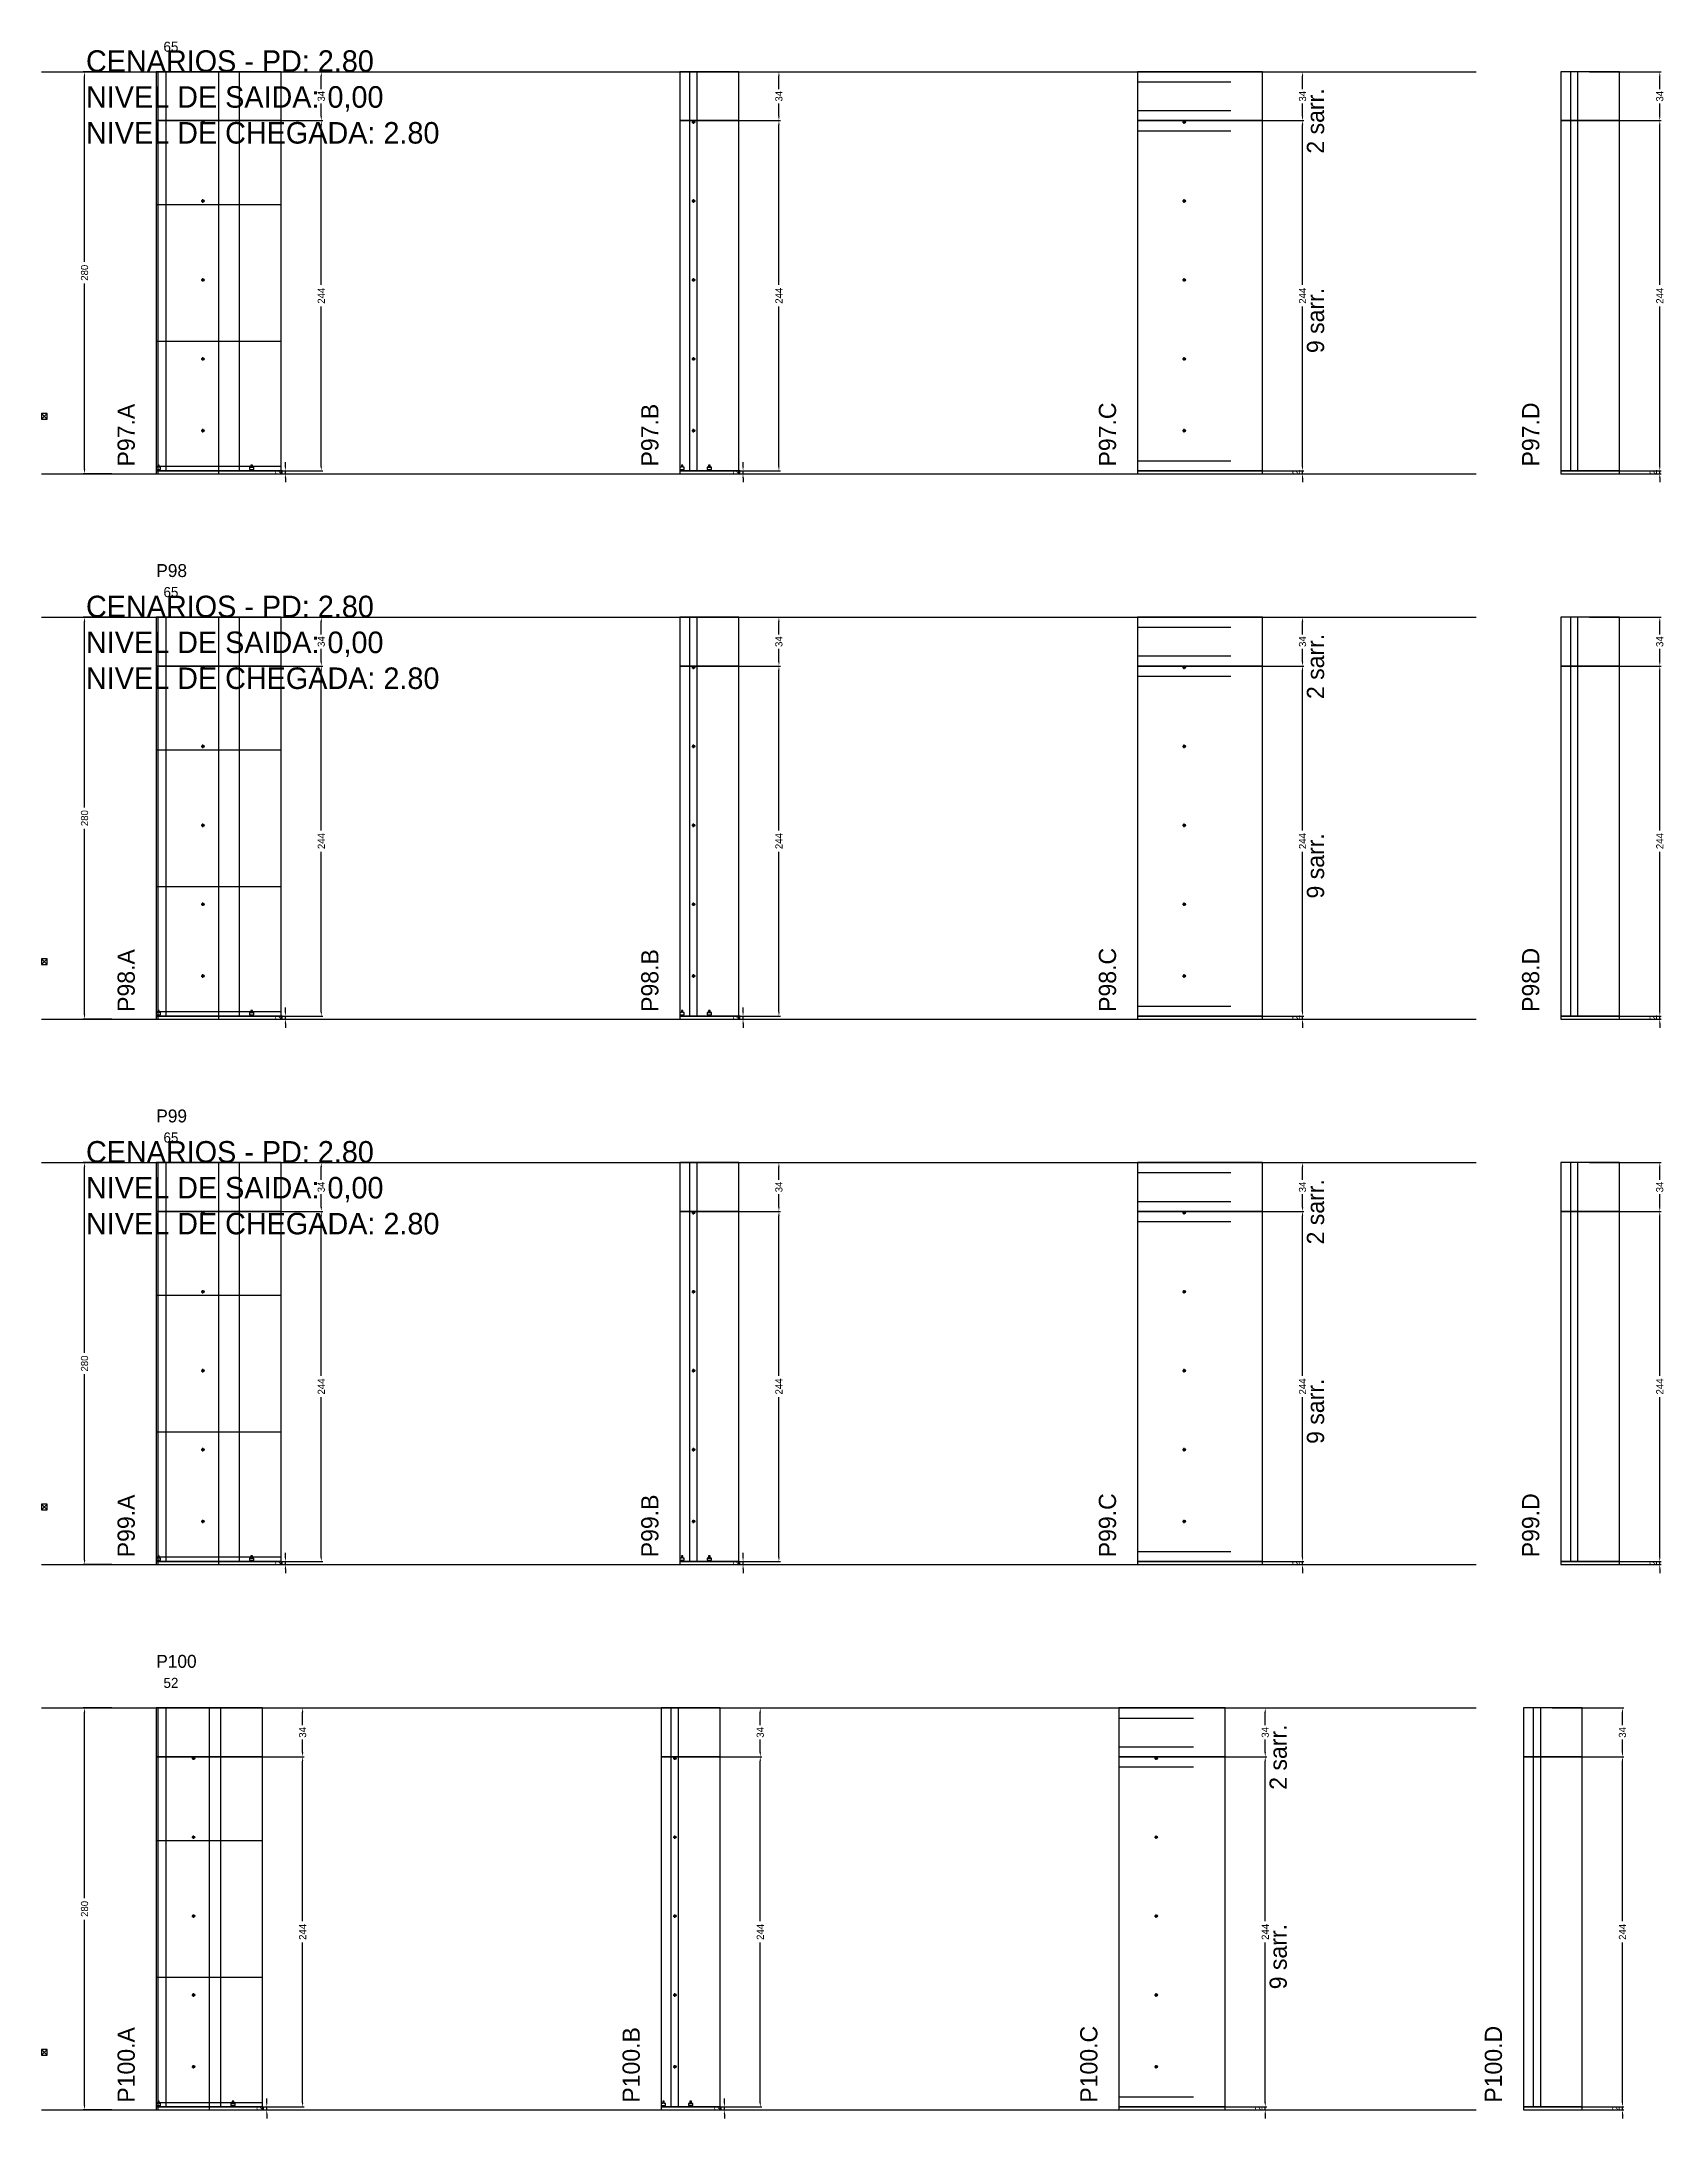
# Model space of a CAD drawing. Header units: centimetres. Extents: x -10500 to 4105, y -36866 to 295.
# Drawn here: x -7000 to -5869, y -36866 to -35419 of the extents above; entities that cross this region are included whole.
import ezdxf

# ---------------------------------------------------------------- set-up
doc = ezdxf.new("R2010")
doc.units = ezdxf.units.CM
doc.linetypes.add('DASHED', pattern=[2, -2])
for name, color, linetype in [('CHAPA', 140, 'Continuous'), ('COTA', 241, 'Continuous'), ('COTAS FURACAO', 16, 'Continuous'), ('Madeira', 30, 'Continuous'), ('NOMENCLATURA', 7, 'Continuous'), ('Nível', 160, 'Continuous'), ('Painéis', 200, 'Continuous'), ('Perfil Metálico', 150, 'Continuous'), ('SARR_2.2x7', 40, 'Continuous'), ('SARRAFO DE PRESSAO', 200, 'Continuous'), ('texto', 7, 'Continuous'), ('TEXTO_GERAL', 7, 'Continuous')]:
    doc.layers.add(name, color=color, linetype=linetype)
doc.dimstyles.new('PAINEL-NOVA', dxfattribs={"dimtxt": 5, "dimasz": 3, "dimexe": 1, "dimexo": 1, "dimgap": 1, "dimtad": 1, "dimcen": 2.5, "dimazin": 3, "dimtfac": 1, "dimtmove": 0, "dimatfit": 3})

# ---------------------------------------------------------------- blocks, each defined once
blk = doc.blocks.new('_CLOSEDFILLED')
at = {"color": 0, "linetype": 'BYBLOCK'}
blk.add_solid([(-1, 0.16), (0, 0), (-1, -0.16)], dxfattribs=at)
blk = doc.blocks.new('*D2419')
for p, q in [((-6951, -35440), (-6971, -35440)), ((-6970, -35572.5), (-6970, -35443)), ((-6970, -35717), (-6970, -35587.5)), ((-6951, -35720), (-6971, -35720))]:
    blk.add_line(p, q)
at = {"layer": 'Defpoints'}
for p in [(-6950, -35440), (-6970, -35720), (-6950, -35720)]:
    blk.add_point(p, dxfattribs=at)
at = {"layer": 'COTA', "xscale": 3, "yscale": 3}
for p, rotation in [((-6970, -35440), 90), ((-6970, -35720), 270)]:
    blk.add_blockref('_CLOSEDFILLED', p, dxfattribs=dict(at, rotation=rotation))
at = {"layer": 'COTA', "insert": (-6970, -35580), "char_height": 5, "attachment_point": 5, "rotation": 90}
blk.add_mtext('280', dxfattribs=at)
blk = doc.blocks.new('MULDURA')
at = {"layer": 'Paineis'}
for p, q in [((0, 0), (4, 4)), ((4, 0), (0, 4))]:
    blk.add_line(p, q, dxfattribs=at)
blk.add_lwpolyline([(0, 0), (4, 0), (4, 4), (0, 4)], close=True, dxfattribs=at)
blk = doc.blocks.new('*D2421')
for p, q in [((-6854, -35474), (-6804, -35474)), ((-6805, -35588.5), (-6805, -35477)), ((-6805, -35715), (-6805, -35603.5)), ((-6854, -35718), (-6804, -35718))]:
    blk.add_line(p, q)
at = {"layer": 'Defpoints'}
for p in [(-6855, -35474), (-6855, -35718), (-6805, -35718)]:
    blk.add_point(p, dxfattribs=at)
at = {"layer": 'COTA', "xscale": 3, "yscale": 3}
for p, rotation in [((-6805, -35474), 90), ((-6805, -35718), 270)]:
    blk.add_blockref('_CLOSEDFILLED', p, dxfattribs=dict(at, rotation=rotation))
at = {"layer": 'COTA', "insert": (-6805, -35596), "char_height": 5, "attachment_point": 5, "rotation": 90}
blk.add_mtext('244', dxfattribs=at)
blk = doc.blocks.new('*D2422')
for p, q in [((-6854, -35440), (-6804, -35440)), ((-6805, -35452), (-6805, -35443)), ((-6805, -35471), (-6805, -35462)), ((-6854, -35474), (-6804, -35474))]:
    blk.add_line(p, q)
at = {"layer": 'Defpoints'}
for p in [(-6855, -35440), (-6855, -35474), (-6805, -35474)]:
    blk.add_point(p, dxfattribs=at)
at = {"layer": 'COTA', "xscale": 3, "yscale": 3}
for p, rotation in [((-6805, -35440), 90), ((-6805, -35474), 270)]:
    blk.add_blockref('_CLOSEDFILLED', p, dxfattribs=dict(at, rotation=rotation))
at = {"layer": 'COTA', "insert": (-6805, -35457), "char_height": 5, "attachment_point": 5, "rotation": 90}
blk.add_mtext('34', dxfattribs=at)
blk = doc.blocks.new('SLIPTEE')
at = {"layer": 'Paineis'}
blk.add_lwpolyline([(0, 0), (3, 0), (3, 1.5), (2, 1.5), (2, 3), (1, 3), (1, 1.5), (0, 1.5)], close=True, dxfattribs=at)
blk = doc.blocks.new('SLIPTDD')
at = {"layer": 'Paineis'}
blk.add_line((0, 1.5), (3, 1.5), dxfattribs=at)
blk.add_lwpolyline([(0, 0), (3, 0), (3, 1.5), (2, 1.5), (2, 3), (1, 3), (1, 1.5), (0, 1.5)], close=True, dxfattribs=at)
blk = doc.blocks.new('furacao')
at = {"layer": 'COTAS FURACAO'}
for p, q in [((-1.2, 0), (1.2, 0)), ((0, -1.2), (0, 1.2))]:
    blk.add_line(p, q, dxfattribs=at)
blk.add_circle((0, 0), 0.8, dxfattribs=at)
blk = doc.blocks.new('*D2424')
for p, q in [((-6535, -35474), (-6485, -35474)), ((-6486, -35588.5), (-6486, -35477)), ((-6486, -35715), (-6486, -35603.5)), ((-6535, -35718), (-6485, -35718))]:
    blk.add_line(p, q)
at = {"layer": 'Defpoints'}
for p in [(-6536, -35474), (-6536, -35718), (-6486, -35718)]:
    blk.add_point(p, dxfattribs=at)
at = {"layer": 'COTA', "xscale": 3, "yscale": 3}
for p, rotation in [((-6486, -35474), 90), ((-6486, -35718), 270)]:
    blk.add_blockref('_CLOSEDFILLED', p, dxfattribs=dict(at, rotation=rotation))
at = {"layer": 'COTA', "insert": (-6486, -35596), "char_height": 5, "attachment_point": 5, "rotation": 90}
blk.add_mtext('244', dxfattribs=at)
blk = doc.blocks.new('*D2425')
for p, q in [((-6535, -35440), (-6485, -35440)), ((-6486, -35452), (-6486, -35443)), ((-6486, -35471), (-6486, -35462)), ((-6535, -35474), (-6485, -35474))]:
    blk.add_line(p, q)
at = {"layer": 'Defpoints'}
for p in [(-6536, -35440), (-6536, -35474), (-6486, -35474)]:
    blk.add_point(p, dxfattribs=at)
at = {"layer": 'COTA', "xscale": 3, "yscale": 3}
for p, rotation in [((-6486, -35440), 90), ((-6486, -35474), 270)]:
    blk.add_blockref('_CLOSEDFILLED', p, dxfattribs=dict(at, rotation=rotation))
at = {"layer": 'COTA', "insert": (-6486, -35457), "char_height": 5, "attachment_point": 5, "rotation": 90}
blk.add_mtext('34', dxfattribs=at)
blk = doc.blocks.new('*D2427')
for p, q in [((-6170, -35474), (-6120, -35474)), ((-6121, -35588.5), (-6121, -35477)), ((-6121, -35715), (-6121, -35603.5)), ((-6170, -35718), (-6120, -35718))]:
    blk.add_line(p, q)
at = {"layer": 'Defpoints'}
for p in [(-6171, -35474), (-6171, -35718), (-6121, -35718)]:
    blk.add_point(p, dxfattribs=at)
at = {"layer": 'COTA', "xscale": 3, "yscale": 3}
for p, rotation in [((-6121, -35474), 90), ((-6121, -35718), 270)]:
    blk.add_blockref('_CLOSEDFILLED', p, dxfattribs=dict(at, rotation=rotation))
at = {"layer": 'COTA', "insert": (-6121, -35596), "char_height": 5, "attachment_point": 5, "rotation": 90}
blk.add_mtext('244', dxfattribs=at)
blk = doc.blocks.new('*D2428')
for p, q in [((-6170, -35440), (-6120, -35440)), ((-6121, -35452), (-6121, -35443)), ((-6121, -35471), (-6121, -35462)), ((-6170, -35474), (-6120, -35474))]:
    blk.add_line(p, q)
at = {"layer": 'Defpoints'}
for p in [(-6171, -35440), (-6171, -35474), (-6121, -35474)]:
    blk.add_point(p, dxfattribs=at)
at = {"layer": 'COTA', "xscale": 3, "yscale": 3}
for p, rotation in [((-6121, -35440), 90), ((-6121, -35474), 270)]:
    blk.add_blockref('_CLOSEDFILLED', p, dxfattribs=dict(at, rotation=rotation))
at = {"layer": 'COTA', "insert": (-6121, -35457), "char_height": 5, "attachment_point": 5, "rotation": 90}
blk.add_mtext('34', dxfattribs=at)
blk = doc.blocks.new('*D2430')
for p, q in [((-5921, -35474), (-5871, -35474)), ((-5872, -35588.5), (-5872, -35477)), ((-5872, -35715), (-5872, -35603.5)), ((-5921, -35718), (-5871, -35718))]:
    blk.add_line(p, q)
at = {"layer": 'Defpoints'}
for p in [(-5922, -35474), (-5922, -35718), (-5872, -35718)]:
    blk.add_point(p, dxfattribs=at)
at = {"layer": 'COTA', "xscale": 3, "yscale": 3}
for p, rotation in [((-5872, -35474), 90), ((-5872, -35718), 270)]:
    blk.add_blockref('_CLOSEDFILLED', p, dxfattribs=dict(at, rotation=rotation))
at = {"layer": 'COTA', "insert": (-5872, -35596), "char_height": 5, "attachment_point": 5, "rotation": 90}
blk.add_mtext('244', dxfattribs=at)
blk = doc.blocks.new('*D2431')
for p, q in [((-5921, -35440), (-5871, -35440)), ((-5872, -35452), (-5872, -35443)), ((-5872, -35471), (-5872, -35462)), ((-5921, -35474), (-5871, -35474))]:
    blk.add_line(p, q)
at = {"layer": 'Defpoints'}
for p in [(-5922, -35440), (-5922, -35474), (-5872, -35474)]:
    blk.add_point(p, dxfattribs=at)
at = {"layer": 'COTA', "xscale": 3, "yscale": 3}
for p, rotation in [((-5872, -35440), 90), ((-5872, -35474), 270)]:
    blk.add_blockref('_CLOSEDFILLED', p, dxfattribs=dict(at, rotation=rotation))
at = {"layer": 'COTA', "insert": (-5872, -35457), "char_height": 5, "attachment_point": 5, "rotation": 90}
blk.add_mtext('34', dxfattribs=at)
blk = doc.blocks.new('*D2445')
for p, q in [((-6951, -35820), (-6971, -35820)), ((-6970, -35952.5), (-6970, -35823)), ((-6970, -36097), (-6970, -35967.5)), ((-6951, -36100), (-6971, -36100))]:
    blk.add_line(p, q)
at = {"layer": 'Defpoints'}
for p in [(-6950, -35820), (-6970, -36100), (-6950, -36100)]:
    blk.add_point(p, dxfattribs=at)
at = {"layer": 'COTA', "xscale": 3, "yscale": 3}
for p, rotation in [((-6970, -35820), 90), ((-6970, -36100), 270)]:
    blk.add_blockref('_CLOSEDFILLED', p, dxfattribs=dict(at, rotation=rotation))
at = {"layer": 'COTA', "insert": (-6970, -35960), "char_height": 5, "attachment_point": 5, "rotation": 90}
blk.add_mtext('280', dxfattribs=at)
blk = doc.blocks.new('*D2447')
for p, q in [((-6854, -35854), (-6804, -35854)), ((-6805, -35968.5), (-6805, -35857)), ((-6805, -36095), (-6805, -35983.5)), ((-6854, -36098), (-6804, -36098))]:
    blk.add_line(p, q)
at = {"layer": 'Defpoints'}
for p in [(-6855, -35854), (-6855, -36098), (-6805, -36098)]:
    blk.add_point(p, dxfattribs=at)
at = {"layer": 'COTA', "xscale": 3, "yscale": 3}
for p, rotation in [((-6805, -35854), 90), ((-6805, -36098), 270)]:
    blk.add_blockref('_CLOSEDFILLED', p, dxfattribs=dict(at, rotation=rotation))
at = {"layer": 'COTA', "insert": (-6805, -35976), "char_height": 5, "attachment_point": 5, "rotation": 90}
blk.add_mtext('244', dxfattribs=at)
blk = doc.blocks.new('*D2448')
for p, q in [((-6854, -35820), (-6804, -35820)), ((-6805, -35832), (-6805, -35823)), ((-6805, -35851), (-6805, -35842)), ((-6854, -35854), (-6804, -35854))]:
    blk.add_line(p, q)
at = {"layer": 'Defpoints'}
for p in [(-6855, -35820), (-6855, -35854), (-6805, -35854)]:
    blk.add_point(p, dxfattribs=at)
at = {"layer": 'COTA', "xscale": 3, "yscale": 3}
for p, rotation in [((-6805, -35820), 90), ((-6805, -35854), 270)]:
    blk.add_blockref('_CLOSEDFILLED', p, dxfattribs=dict(at, rotation=rotation))
at = {"layer": 'COTA', "insert": (-6805, -35837), "char_height": 5, "attachment_point": 5, "rotation": 90}
blk.add_mtext('34', dxfattribs=at)
blk = doc.blocks.new('*D2450')
for p, q in [((-6535, -35854), (-6485, -35854)), ((-6486, -35968.5), (-6486, -35857)), ((-6486, -36095), (-6486, -35983.5)), ((-6535, -36098), (-6485, -36098))]:
    blk.add_line(p, q)
at = {"layer": 'Defpoints'}
for p in [(-6536, -35854), (-6536, -36098), (-6486, -36098)]:
    blk.add_point(p, dxfattribs=at)
at = {"layer": 'COTA', "xscale": 3, "yscale": 3}
for p, rotation in [((-6486, -35854), 90), ((-6486, -36098), 270)]:
    blk.add_blockref('_CLOSEDFILLED', p, dxfattribs=dict(at, rotation=rotation))
at = {"layer": 'COTA', "insert": (-6486, -35976), "char_height": 5, "attachment_point": 5, "rotation": 90}
blk.add_mtext('244', dxfattribs=at)
blk = doc.blocks.new('*D2451')
for p, q in [((-6535, -35820), (-6485, -35820)), ((-6486, -35832), (-6486, -35823)), ((-6486, -35851), (-6486, -35842)), ((-6535, -35854), (-6485, -35854))]:
    blk.add_line(p, q)
at = {"layer": 'Defpoints'}
for p in [(-6536, -35820), (-6536, -35854), (-6486, -35854)]:
    blk.add_point(p, dxfattribs=at)
at = {"layer": 'COTA', "xscale": 3, "yscale": 3}
for p, rotation in [((-6486, -35820), 90), ((-6486, -35854), 270)]:
    blk.add_blockref('_CLOSEDFILLED', p, dxfattribs=dict(at, rotation=rotation))
at = {"layer": 'COTA', "insert": (-6486, -35837), "char_height": 5, "attachment_point": 5, "rotation": 90}
blk.add_mtext('34', dxfattribs=at)
blk = doc.blocks.new('*D2453')
for p, q in [((-6170, -35854), (-6120, -35854)), ((-6121, -35968.5), (-6121, -35857)), ((-6121, -36095), (-6121, -35983.5)), ((-6170, -36098), (-6120, -36098))]:
    blk.add_line(p, q)
at = {"layer": 'Defpoints'}
for p in [(-6171, -35854), (-6171, -36098), (-6121, -36098)]:
    blk.add_point(p, dxfattribs=at)
at = {"layer": 'COTA', "xscale": 3, "yscale": 3}
for p, rotation in [((-6121, -35854), 90), ((-6121, -36098), 270)]:
    blk.add_blockref('_CLOSEDFILLED', p, dxfattribs=dict(at, rotation=rotation))
at = {"layer": 'COTA', "insert": (-6121, -35976), "char_height": 5, "attachment_point": 5, "rotation": 90}
blk.add_mtext('244', dxfattribs=at)
blk = doc.blocks.new('*D2454')
for p, q in [((-6170, -35820), (-6120, -35820)), ((-6121, -35832), (-6121, -35823)), ((-6121, -35851), (-6121, -35842)), ((-6170, -35854), (-6120, -35854))]:
    blk.add_line(p, q)
at = {"layer": 'Defpoints'}
for p in [(-6171, -35820), (-6171, -35854), (-6121, -35854)]:
    blk.add_point(p, dxfattribs=at)
at = {"layer": 'COTA', "xscale": 3, "yscale": 3}
for p, rotation in [((-6121, -35820), 90), ((-6121, -35854), 270)]:
    blk.add_blockref('_CLOSEDFILLED', p, dxfattribs=dict(at, rotation=rotation))
at = {"layer": 'COTA', "insert": (-6121, -35837), "char_height": 5, "attachment_point": 5, "rotation": 90}
blk.add_mtext('34', dxfattribs=at)
blk = doc.blocks.new('*D2456')
for p, q in [((-5921, -35854), (-5871, -35854)), ((-5872, -35968.5), (-5872, -35857)), ((-5872, -36095), (-5872, -35983.5)), ((-5921, -36098), (-5871, -36098))]:
    blk.add_line(p, q)
at = {"layer": 'Defpoints'}
for p in [(-5922, -35854), (-5922, -36098), (-5872, -36098)]:
    blk.add_point(p, dxfattribs=at)
at = {"layer": 'COTA', "xscale": 3, "yscale": 3}
for p, rotation in [((-5872, -35854), 90), ((-5872, -36098), 270)]:
    blk.add_blockref('_CLOSEDFILLED', p, dxfattribs=dict(at, rotation=rotation))
at = {"layer": 'COTA', "insert": (-5872, -35976), "char_height": 5, "attachment_point": 5, "rotation": 90}
blk.add_mtext('244', dxfattribs=at)
blk = doc.blocks.new('*D2457')
for p, q in [((-5921, -35820), (-5871, -35820)), ((-5872, -35832), (-5872, -35823)), ((-5872, -35851), (-5872, -35842)), ((-5921, -35854), (-5871, -35854))]:
    blk.add_line(p, q)
at = {"layer": 'Defpoints'}
for p in [(-5922, -35820), (-5922, -35854), (-5872, -35854)]:
    blk.add_point(p, dxfattribs=at)
at = {"layer": 'COTA', "xscale": 3, "yscale": 3}
for p, rotation in [((-5872, -35820), 90), ((-5872, -35854), 270)]:
    blk.add_blockref('_CLOSEDFILLED', p, dxfattribs=dict(at, rotation=rotation))
at = {"layer": 'COTA', "insert": (-5872, -35837), "char_height": 5, "attachment_point": 5, "rotation": 90}
blk.add_mtext('34', dxfattribs=at)
blk = doc.blocks.new('*D2471')
for p, q in [((-6951, -36200), (-6971, -36200)), ((-6970, -36332.5), (-6970, -36203)), ((-6970, -36477), (-6970, -36347.5)), ((-6951, -36480), (-6971, -36480))]:
    blk.add_line(p, q)
at = {"layer": 'Defpoints'}
for p in [(-6950, -36200), (-6970, -36480), (-6950, -36480)]:
    blk.add_point(p, dxfattribs=at)
at = {"layer": 'COTA', "xscale": 3, "yscale": 3}
for p, rotation in [((-6970, -36200), 90), ((-6970, -36480), 270)]:
    blk.add_blockref('_CLOSEDFILLED', p, dxfattribs=dict(at, rotation=rotation))
at = {"layer": 'COTA', "insert": (-6970, -36340), "char_height": 5, "attachment_point": 5, "rotation": 90}
blk.add_mtext('280', dxfattribs=at)
blk = doc.blocks.new('*D2473')
for p, q in [((-6854, -36234), (-6804, -36234)), ((-6805, -36348.5), (-6805, -36237)), ((-6805, -36475), (-6805, -36363.5)), ((-6854, -36478), (-6804, -36478))]:
    blk.add_line(p, q)
at = {"layer": 'Defpoints'}
for p in [(-6855, -36234), (-6855, -36478), (-6805, -36478)]:
    blk.add_point(p, dxfattribs=at)
at = {"layer": 'COTA', "xscale": 3, "yscale": 3}
for p, rotation in [((-6805, -36234), 90), ((-6805, -36478), 270)]:
    blk.add_blockref('_CLOSEDFILLED', p, dxfattribs=dict(at, rotation=rotation))
at = {"layer": 'COTA', "insert": (-6805, -36356), "char_height": 5, "attachment_point": 5, "rotation": 90}
blk.add_mtext('244', dxfattribs=at)
blk = doc.blocks.new('*D2474')
for p, q in [((-6854, -36200), (-6804, -36200)), ((-6805, -36212), (-6805, -36203)), ((-6854, -36234), (-6804, -36234)), ((-6805, -36231), (-6805, -36222))]:
    blk.add_line(p, q)
at = {"layer": 'Defpoints'}
for p in [(-6855, -36200), (-6855, -36234), (-6805, -36234)]:
    blk.add_point(p, dxfattribs=at)
at = {"layer": 'COTA', "xscale": 3, "yscale": 3}
for p, rotation in [((-6805, -36200), 90), ((-6805, -36234), 270)]:
    blk.add_blockref('_CLOSEDFILLED', p, dxfattribs=dict(at, rotation=rotation))
at = {"layer": 'COTA', "insert": (-6805, -36217), "char_height": 5, "attachment_point": 5, "rotation": 90}
blk.add_mtext('34', dxfattribs=at)
blk = doc.blocks.new('*D2476')
for p, q in [((-6535, -36234), (-6485, -36234)), ((-6486, -36348.5), (-6486, -36237)), ((-6486, -36475), (-6486, -36363.5)), ((-6535, -36478), (-6485, -36478))]:
    blk.add_line(p, q)
at = {"layer": 'Defpoints'}
for p in [(-6536, -36234), (-6536, -36478), (-6486, -36478)]:
    blk.add_point(p, dxfattribs=at)
at = {"layer": 'COTA', "xscale": 3, "yscale": 3}
for p, rotation in [((-6486, -36234), 90), ((-6486, -36478), 270)]:
    blk.add_blockref('_CLOSEDFILLED', p, dxfattribs=dict(at, rotation=rotation))
at = {"layer": 'COTA', "insert": (-6486, -36356), "char_height": 5, "attachment_point": 5, "rotation": 90}
blk.add_mtext('244', dxfattribs=at)
blk = doc.blocks.new('*D2477')
for p, q in [((-6535, -36200), (-6485, -36200)), ((-6486, -36212), (-6486, -36203)), ((-6535, -36234), (-6485, -36234)), ((-6486, -36231), (-6486, -36222))]:
    blk.add_line(p, q)
at = {"layer": 'Defpoints'}
for p in [(-6536, -36200), (-6536, -36234), (-6486, -36234)]:
    blk.add_point(p, dxfattribs=at)
at = {"layer": 'COTA', "xscale": 3, "yscale": 3}
for p, rotation in [((-6486, -36200), 90), ((-6486, -36234), 270)]:
    blk.add_blockref('_CLOSEDFILLED', p, dxfattribs=dict(at, rotation=rotation))
at = {"layer": 'COTA', "insert": (-6486, -36217), "char_height": 5, "attachment_point": 5, "rotation": 90}
blk.add_mtext('34', dxfattribs=at)
blk = doc.blocks.new('*D2479')
for p, q in [((-6170, -36234), (-6120, -36234)), ((-6121, -36348.5), (-6121, -36237)), ((-6121, -36475), (-6121, -36363.5)), ((-6170, -36478), (-6120, -36478))]:
    blk.add_line(p, q)
at = {"layer": 'Defpoints'}
for p in [(-6171, -36234), (-6171, -36478), (-6121, -36478)]:
    blk.add_point(p, dxfattribs=at)
at = {"layer": 'COTA', "xscale": 3, "yscale": 3}
for p, rotation in [((-6121, -36234), 90), ((-6121, -36478), 270)]:
    blk.add_blockref('_CLOSEDFILLED', p, dxfattribs=dict(at, rotation=rotation))
at = {"layer": 'COTA', "insert": (-6121, -36356), "char_height": 5, "attachment_point": 5, "rotation": 90}
blk.add_mtext('244', dxfattribs=at)
blk = doc.blocks.new('*D2480')
for p, q in [((-6170, -36200), (-6120, -36200)), ((-6121, -36212), (-6121, -36203)), ((-6170, -36234), (-6120, -36234)), ((-6121, -36231), (-6121, -36222))]:
    blk.add_line(p, q)
at = {"layer": 'Defpoints'}
for p in [(-6171, -36200), (-6171, -36234), (-6121, -36234)]:
    blk.add_point(p, dxfattribs=at)
at = {"layer": 'COTA', "xscale": 3, "yscale": 3}
for p, rotation in [((-6121, -36200), 90), ((-6121, -36234), 270)]:
    blk.add_blockref('_CLOSEDFILLED', p, dxfattribs=dict(at, rotation=rotation))
at = {"layer": 'COTA', "insert": (-6121, -36217), "char_height": 5, "attachment_point": 5, "rotation": 90}
blk.add_mtext('34', dxfattribs=at)
blk = doc.blocks.new('*D2482')
for p, q in [((-5921, -36234), (-5871, -36234)), ((-5872, -36348.5), (-5872, -36237)), ((-5872, -36475), (-5872, -36363.5)), ((-5921, -36478), (-5871, -36478))]:
    blk.add_line(p, q)
at = {"layer": 'Defpoints'}
for p in [(-5922, -36234), (-5922, -36478), (-5872, -36478)]:
    blk.add_point(p, dxfattribs=at)
at = {"layer": 'COTA', "xscale": 3, "yscale": 3}
for p, rotation in [((-5872, -36234), 90), ((-5872, -36478), 270)]:
    blk.add_blockref('_CLOSEDFILLED', p, dxfattribs=dict(at, rotation=rotation))
at = {"layer": 'COTA', "insert": (-5872, -36356), "char_height": 5, "attachment_point": 5, "rotation": 90}
blk.add_mtext('244', dxfattribs=at)
blk = doc.blocks.new('*D2483')
for p, q in [((-5921, -36200), (-5871, -36200)), ((-5872, -36212), (-5872, -36203)), ((-5921, -36234), (-5871, -36234)), ((-5872, -36231), (-5872, -36222))]:
    blk.add_line(p, q)
at = {"layer": 'Defpoints'}
for p in [(-5922, -36200), (-5922, -36234), (-5872, -36234)]:
    blk.add_point(p, dxfattribs=at)
at = {"layer": 'COTA', "xscale": 3, "yscale": 3}
for p, rotation in [((-5872, -36200), 90), ((-5872, -36234), 270)]:
    blk.add_blockref('_CLOSEDFILLED', p, dxfattribs=dict(at, rotation=rotation))
at = {"layer": 'COTA', "insert": (-5872, -36217), "char_height": 5, "attachment_point": 5, "rotation": 90}
blk.add_mtext('34', dxfattribs=at)
blk = doc.blocks.new('*D2497')
for p, q in [((-6951, -36580), (-6971, -36580)), ((-6970, -36712.5), (-6970, -36583)), ((-6970, -36857), (-6970, -36727.5)), ((-6951, -36860), (-6971, -36860))]:
    blk.add_line(p, q)
at = {"layer": 'Defpoints'}
for p in [(-6950, -36580), (-6970, -36860), (-6950, -36860)]:
    blk.add_point(p, dxfattribs=at)
at = {"layer": 'COTA', "xscale": 3, "yscale": 3}
for p, rotation in [((-6970, -36580), 90), ((-6970, -36860), 270)]:
    blk.add_blockref('_CLOSEDFILLED', p, dxfattribs=dict(at, rotation=rotation))
at = {"layer": 'COTA', "insert": (-6970, -36720), "char_height": 5, "attachment_point": 5, "rotation": 90}
blk.add_mtext('280', dxfattribs=at)
blk = doc.blocks.new('*D2499')
for p, q in [((-6867, -36614), (-6817, -36614)), ((-6818, -36728.5), (-6818, -36617)), ((-6818, -36855), (-6818, -36743.5)), ((-6867, -36858), (-6817, -36858))]:
    blk.add_line(p, q)
at = {"layer": 'Defpoints'}
for p in [(-6868, -36614), (-6868, -36858), (-6818, -36858)]:
    blk.add_point(p, dxfattribs=at)
at = {"layer": 'COTA', "xscale": 3, "yscale": 3}
for p, rotation in [((-6818, -36614), 90), ((-6818, -36858), 270)]:
    blk.add_blockref('_CLOSEDFILLED', p, dxfattribs=dict(at, rotation=rotation))
at = {"layer": 'COTA', "insert": (-6818, -36736), "char_height": 5, "attachment_point": 5, "rotation": 90}
blk.add_mtext('244', dxfattribs=at)
blk = doc.blocks.new('*D2500')
for p, q in [((-6867, -36580), (-6817, -36580)), ((-6818, -36592), (-6818, -36583)), ((-6818, -36611), (-6818, -36602)), ((-6867, -36614), (-6817, -36614))]:
    blk.add_line(p, q)
at = {"layer": 'Defpoints'}
for p in [(-6868, -36580), (-6868, -36614), (-6818, -36614)]:
    blk.add_point(p, dxfattribs=at)
at = {"layer": 'COTA', "xscale": 3, "yscale": 3}
for p, rotation in [((-6818, -36580), 90), ((-6818, -36614), 270)]:
    blk.add_blockref('_CLOSEDFILLED', p, dxfattribs=dict(at, rotation=rotation))
at = {"layer": 'COTA', "insert": (-6818, -36597), "char_height": 5, "attachment_point": 5, "rotation": 90}
blk.add_mtext('34', dxfattribs=at)
blk = doc.blocks.new('*D2502')
for p, q in [((-6548, -36614), (-6498, -36614)), ((-6499, -36728.5), (-6499, -36617)), ((-6499, -36855), (-6499, -36743.5)), ((-6548, -36858), (-6498, -36858))]:
    blk.add_line(p, q)
at = {"layer": 'Defpoints'}
for p in [(-6549, -36614), (-6549, -36858), (-6499, -36858)]:
    blk.add_point(p, dxfattribs=at)
at = {"layer": 'COTA', "xscale": 3, "yscale": 3}
for p, rotation in [((-6499, -36614), 90), ((-6499, -36858), 270)]:
    blk.add_blockref('_CLOSEDFILLED', p, dxfattribs=dict(at, rotation=rotation))
at = {"layer": 'COTA', "insert": (-6499, -36736), "char_height": 5, "attachment_point": 5, "rotation": 90}
blk.add_mtext('244', dxfattribs=at)
blk = doc.blocks.new('*D2503')
for p, q in [((-6548, -36580), (-6498, -36580)), ((-6499, -36592), (-6499, -36583)), ((-6499, -36611), (-6499, -36602)), ((-6548, -36614), (-6498, -36614))]:
    blk.add_line(p, q)
at = {"layer": 'Defpoints'}
for p in [(-6549, -36580), (-6549, -36614), (-6499, -36614)]:
    blk.add_point(p, dxfattribs=at)
at = {"layer": 'COTA', "xscale": 3, "yscale": 3}
for p, rotation in [((-6499, -36580), 90), ((-6499, -36614), 270)]:
    blk.add_blockref('_CLOSEDFILLED', p, dxfattribs=dict(at, rotation=rotation))
at = {"layer": 'COTA', "insert": (-6499, -36597), "char_height": 5, "attachment_point": 5, "rotation": 90}
blk.add_mtext('34', dxfattribs=at)
blk = doc.blocks.new('*D2505')
for p, q in [((-6196, -36614), (-6146, -36614)), ((-6147, -36728.5), (-6147, -36617)), ((-6147, -36855), (-6147, -36743.5)), ((-6196, -36858), (-6146, -36858))]:
    blk.add_line(p, q)
at = {"layer": 'Defpoints'}
for p in [(-6197, -36614), (-6197, -36858), (-6147, -36858)]:
    blk.add_point(p, dxfattribs=at)
at = {"layer": 'COTA', "xscale": 3, "yscale": 3}
for p, rotation in [((-6147, -36614), 90), ((-6147, -36858), 270)]:
    blk.add_blockref('_CLOSEDFILLED', p, dxfattribs=dict(at, rotation=rotation))
at = {"layer": 'COTA', "insert": (-6147, -36736), "char_height": 5, "attachment_point": 5, "rotation": 90}
blk.add_mtext('244', dxfattribs=at)
blk = doc.blocks.new('*D2506')
for p, q in [((-6196, -36580), (-6146, -36580)), ((-6147, -36592), (-6147, -36583)), ((-6147, -36611), (-6147, -36602)), ((-6196, -36614), (-6146, -36614))]:
    blk.add_line(p, q)
at = {"layer": 'Defpoints'}
for p in [(-6197, -36580), (-6197, -36614), (-6147, -36614)]:
    blk.add_point(p, dxfattribs=at)
at = {"layer": 'COTA', "xscale": 3, "yscale": 3}
for p, rotation in [((-6147, -36580), 90), ((-6147, -36614), 270)]:
    blk.add_blockref('_CLOSEDFILLED', p, dxfattribs=dict(at, rotation=rotation))
at = {"layer": 'COTA', "insert": (-6147, -36597), "char_height": 5, "attachment_point": 5, "rotation": 90}
blk.add_mtext('34', dxfattribs=at)
blk = doc.blocks.new('*D2508')
for p, q in [((-5947, -36614), (-5897, -36614)), ((-5898, -36728.5), (-5898, -36617)), ((-5898, -36855), (-5898, -36743.5)), ((-5947, -36858), (-5897, -36858))]:
    blk.add_line(p, q)
at = {"layer": 'Defpoints'}
for p in [(-5948, -36614), (-5948, -36858), (-5898, -36858)]:
    blk.add_point(p, dxfattribs=at)
at = {"layer": 'COTA', "xscale": 3, "yscale": 3}
for p, rotation in [((-5898, -36614), 90), ((-5898, -36858), 270)]:
    blk.add_blockref('_CLOSEDFILLED', p, dxfattribs=dict(at, rotation=rotation))
at = {"layer": 'COTA', "insert": (-5898, -36736), "char_height": 5, "attachment_point": 5, "rotation": 90}
blk.add_mtext('244', dxfattribs=at)
blk = doc.blocks.new('*D2509')
for p, q in [((-5947, -36580), (-5897, -36580)), ((-5898, -36592), (-5898, -36583)), ((-5898, -36611), (-5898, -36602)), ((-5947, -36614), (-5897, -36614))]:
    blk.add_line(p, q)
at = {"layer": 'Defpoints'}
for p in [(-5948, -36580), (-5948, -36614), (-5898, -36614)]:
    blk.add_point(p, dxfattribs=at)
at = {"layer": 'COTA', "xscale": 3, "yscale": 3}
for p, rotation in [((-5898, -36580), 90), ((-5898, -36614), 270)]:
    blk.add_blockref('_CLOSEDFILLED', p, dxfattribs=dict(at, rotation=rotation))
at = {"layer": 'COTA', "insert": (-5898, -36597), "char_height": 5, "attachment_point": 5, "rotation": 90}
blk.add_mtext('34', dxfattribs=at)

msp = doc.modelspace()

# ---------------------------------------------------------------- linework, layer by layer
at = {"layer": 'CHAPA'}
for points in [[(-6920, -35720), (-6918.8, -35720), (-6918.8, -35440), (-6920, -35440)], [(-6920, -36100), (-6918.8, -36100), (-6918.8, -35820), (-6920, -35820)], [(-6920, -36480), (-6918.8, -36480), (-6918.8, -36200), (-6920, -36200)], [(-6920, -36860), (-6918.8, -36860), (-6918.8, -36580), (-6920, -36580)]]:
    msp.add_lwpolyline(points, close=True, dxfattribs=at)
at = {"layer": 'Madeira'}
for points in [[(-6920, -35532.4), (-6833, -35532.4)], [(-6920, -35627.6), (-6833, -35627.6)], [(-6920, -35912.4), (-6833, -35912.4)], [(-6920, -36007.6), (-6833, -36007.6)], [(-6920, -36292.4), (-6833, -36292.4)], [(-6920, -36387.6), (-6833, -36387.6)], [(-6920, -36672.4), (-6846, -36672.4)], [(-6920, -36767.6), (-6846, -36767.6)]]:
    msp.add_lwpolyline(points, dxfattribs=at)
at = {"layer": 'Nível', "linetype": 'DASHED'}
for points in [[(-7000, -35440), (-6000, -35440)], [(-7000, -35720), (-6000, -35720)], [(-7000, -35820), (-6000, -35820)], [(-7000, -36100), (-6000, -36100)], [(-7000, -36200), (-6000, -36200)], [(-7000, -36480), (-6000, -36480)], [(-7000, -36580), (-6000, -36580)], [(-7000, -36860), (-6000, -36860)]]:
    msp.add_lwpolyline(points, dxfattribs=at)
at = {"layer": 'Painéis'}
for points in [[(-6920, -35474), (-6833, -35474), (-6833, -35440), (-6920, -35440)], [(-6920, -35720), (-6833, -35720), (-6833, -35440), (-6920, -35440)], [(-6555, -35474), (-6514, -35474), (-6514, -35440), (-6555, -35440)], [(-6236, -35474), (-6149, -35474), (-6149, -35440), (-6236, -35440)], [(-5941, -35474), (-5900, -35474), (-5900, -35440), (-5941, -35440)], [(-6920, -35718), (-6833, -35718), (-6833, -35474), (-6920, -35474)], [(-6555, -35718), (-6514, -35718), (-6514, -35474), (-6555, -35474)], [(-6236, -35718), (-6149, -35718), (-6149, -35474), (-6236, -35474)], [(-5941, -35718), (-5900, -35718), (-5900, -35474), (-5941, -35474)], [(-6920, -35720), (-6833, -35720), (-6833, -35718), (-6920, -35718)], [(-6555, -35720), (-6514, -35720), (-6514, -35718), (-6555, -35718)], [(-6236, -35720), (-6149, -35720), (-6149, -35718), (-6236, -35718)], [(-5941, -35720), (-5900, -35720), (-5900, -35718), (-5941, -35718)], [(-6920, -35854), (-6833, -35854), (-6833, -35820), (-6920, -35820)], [(-6920, -36100), (-6833, -36100), (-6833, -35820), (-6920, -35820)], [(-6555, -35854), (-6514, -35854), (-6514, -35820), (-6555, -35820)], [(-6236, -35854), (-6149, -35854), (-6149, -35820), (-6236, -35820)], [(-5941, -35854), (-5900, -35854), (-5900, -35820), (-5941, -35820)], [(-6920, -36098), (-6833, -36098), (-6833, -35854), (-6920, -35854)], [(-6555, -36098), (-6514, -36098), (-6514, -35854), (-6555, -35854)], [(-6236, -36098), (-6149, -36098), (-6149, -35854), (-6236, -35854)], [(-5941, -36098), (-5900, -36098), (-5900, -35854), (-5941, -35854)], [(-6920, -36100), (-6833, -36100), (-6833, -36098), (-6920, -36098)], [(-6555, -36100), (-6514, -36100), (-6514, -36098), (-6555, -36098)], [(-6236, -36100), (-6149, -36100), (-6149, -36098), (-6236, -36098)], [(-5941, -36100), (-5900, -36100), (-5900, -36098), (-5941, -36098)], [(-6920, -36234), (-6833, -36234), (-6833, -36200), (-6920, -36200)], [(-6920, -36480), (-6833, -36480), (-6833, -36200), (-6920, -36200)], [(-6555, -36234), (-6514, -36234), (-6514, -36200), (-6555, -36200)], [(-6236, -36234), (-6149, -36234), (-6149, -36200), (-6236, -36200)], [(-5941, -36234), (-5900, -36234), (-5900, -36200), (-5941, -36200)], [(-6920, -36478), (-6833, -36478), (-6833, -36234), (-6920, -36234)], [(-6555, -36478), (-6514, -36478), (-6514, -36234), (-6555, -36234)], [(-6236, -36478), (-6149, -36478), (-6149, -36234), (-6236, -36234)], [(-5941, -36478), (-5900, -36478), (-5900, -36234), (-5941, -36234)], [(-6920, -36480), (-6833, -36480), (-6833, -36478), (-6920, -36478)], [(-6555, -36480), (-6514, -36480), (-6514, -36478), (-6555, -36478)], [(-6236, -36480), (-6149, -36480), (-6149, -36478), (-6236, -36478)], [(-5941, -36480), (-5900, -36480), (-5900, -36478), (-5941, -36478)], [(-6920, -36614), (-6846, -36614), (-6846, -36580), (-6920, -36580)], [(-6920, -36860), (-6846, -36860), (-6846, -36580), (-6920, -36580)], [(-6568, -36614), (-6527, -36614), (-6527, -36580), (-6568, -36580)], [(-6249, -36614), (-6175, -36614), (-6175, -36580), (-6249, -36580)], [(-5967, -36614), (-5926, -36614), (-5926, -36580), (-5967, -36580)], [(-6920, -36858), (-6846, -36858), (-6846, -36614), (-6920, -36614)], [(-6568, -36858), (-6527, -36858), (-6527, -36614), (-6568, -36614)], [(-6249, -36858), (-6175, -36858), (-6175, -36614), (-6249, -36614)], [(-5967, -36858), (-5926, -36858), (-5926, -36614), (-5967, -36614)], [(-6920, -36860), (-6846, -36860), (-6846, -36858), (-6920, -36858)], [(-6568, -36860), (-6527, -36860), (-6527, -36858), (-6568, -36858)], [(-6249, -36860), (-6175, -36860), (-6175, -36858), (-6249, -36858)], [(-5967, -36860), (-5926, -36860), (-5926, -36858), (-5967, -36858)]]:
    msp.add_lwpolyline(points, close=True, dxfattribs=at)
at = {"layer": 'Perfil Metálico'}
for p, q in [((-6876.5, -35720), (-6876.5, -35440)), ((-6876.5, -36100), (-6876.5, -35820)), ((-6876.5, -36480), (-6876.5, -36200)), ((-6883, -36860), (-6883, -36580))]:
    msp.add_line(p, q, dxfattribs=at)
at = {"layer": 'SARR_2.2x7'}
for points in [[(-6913, -35474), (-6913, -35440)], [(-6862, -35474), (-6862, -35440)], [(-6548, -35474), (-6548, -35440)], [(-6543, -35474), (-6543, -35440)], [(-6236, -35447), (-6171, -35447)], [(-5934, -35474), (-5934, -35440)], [(-5929, -35474), (-5929, -35440)], [(-6236, -35467), (-6171, -35467)], [(-6236, -35481), (-6171, -35481)], [(-6236, -35711), (-6171, -35711)], [(-6913, -35854), (-6913, -35820)], [(-6862, -35854), (-6862, -35820)], [(-6548, -35854), (-6548, -35820)], [(-6543, -35854), (-6543, -35820)], [(-6236, -35827), (-6171, -35827)], [(-5934, -35854), (-5934, -35820)], [(-5929, -35854), (-5929, -35820)], [(-6236, -35847), (-6171, -35847)], [(-6236, -35861), (-6171, -35861)], [(-6236, -36091), (-6171, -36091)], [(-6913, -36234), (-6913, -36200)], [(-6862, -36234), (-6862, -36200)], [(-6548, -36234), (-6548, -36200)], [(-6543, -36234), (-6543, -36200)], [(-5934, -36234), (-5934, -36200)], [(-5929, -36234), (-5929, -36200)], [(-6236, -36207), (-6171, -36207)], [(-6236, -36227), (-6171, -36227)], [(-6236, -36241), (-6171, -36241)], [(-6236, -36471), (-6171, -36471)], [(-6913, -36614), (-6913, -36580)], [(-6875, -36614), (-6875, -36580)], [(-6561, -36614), (-6561, -36580)], [(-6556, -36614), (-6556, -36580)], [(-5960, -36614), (-5960, -36580)], [(-5955, -36614), (-5955, -36580)], [(-6249, -36587), (-6197, -36587)], [(-6249, -36607), (-6197, -36607)], [(-6249, -36621), (-6197, -36621)], [(-6249, -36851), (-6197, -36851)]]:
    msp.add_lwpolyline(points, dxfattribs=at)
at = {"layer": 'SARR_2.2x7', "linetype": 'DASHED'}
for points in [[(-6913, -35718), (-6913, -35474)], [(-6862, -35718), (-6862, -35474)], [(-6548, -35718), (-6548, -35474)], [(-6543, -35718), (-6543, -35474)], [(-5934, -35718), (-5934, -35474)], [(-5929, -35718), (-5929, -35474)], [(-6913, -36098), (-6913, -35854)], [(-6862, -36098), (-6862, -35854)], [(-6548, -36098), (-6548, -35854)], [(-6543, -36098), (-6543, -35854)], [(-5934, -36098), (-5934, -35854)], [(-5929, -36098), (-5929, -35854)], [(-6913, -36478), (-6913, -36234)], [(-6862, -36478), (-6862, -36234)], [(-6548, -36478), (-6548, -36234)], [(-6543, -36478), (-6543, -36234)], [(-5934, -36478), (-5934, -36234)], [(-5929, -36478), (-5929, -36234)], [(-6913, -36858), (-6913, -36614)], [(-6875, -36858), (-6875, -36614)], [(-6561, -36858), (-6561, -36614)], [(-6556, -36858), (-6556, -36614)], [(-5960, -36858), (-5960, -36614)], [(-5955, -36858), (-5955, -36614)]]:
    msp.add_lwpolyline(points, dxfattribs=at)
at = {"layer": 'SARRAFO DE PRESSAO'}
for points in [[(-6920, -35720), (-6833, -35720), (-6833, -35715), (-6920, -35715)], [(-6920, -36100), (-6833, -36100), (-6833, -36095), (-6920, -36095)], [(-6920, -36480), (-6833, -36480), (-6833, -36475), (-6920, -36475)], [(-6920, -36860), (-6846, -36860), (-6846, -36855), (-6920, -36855)]]:
    msp.add_lwpolyline(points, close=True, dxfattribs=at)

# ---------------------------------------------------------------- block references
at = {"layer": 'COTA'}
for name, p in [('furacao', (-6887.5, -35475)), ('furacao', (-6545.5, -35475)), ('furacao', (-6203.5, -35475)), ('furacao', (-6887.5, -35530)), ('furacao', (-6545.5, -35530)), ('furacao', (-6203.5, -35530)), ('furacao', (-6887.5, -35585)), ('furacao', (-6545.5, -35585)), ('furacao', (-6203.5, -35585)), ('furacao', (-6887.5, -35640)), ('furacao', (-6545.5, -35640)), ('furacao', (-6203.5, -35640)), ('MULDURA', (-7000, -35682)), ('furacao', (-6887.5, -35690)), ('furacao', (-6545.5, -35690)), ('furacao', (-6203.5, -35690)), ('SLIPTEE', (-6920, -35717)), ('SLIPTDD', (-6855, -35717)), ('SLIPTEE', (-6555, -35717)), ('SLIPTDD', (-6536, -35717)), ('furacao', (-6887.5, -35855)), ('furacao', (-6545.5, -35855)), ('furacao', (-6203.5, -35855)), ('furacao', (-6887.5, -35910)), ('furacao', (-6545.5, -35910)), ('furacao', (-6203.5, -35910)), ('furacao', (-6887.5, -35965)), ('furacao', (-6545.5, -35965)), ('furacao', (-6203.5, -35965)), ('furacao', (-6887.5, -36020)), ('furacao', (-6545.5, -36020)), ('furacao', (-6203.5, -36020)), ('MULDURA', (-7000, -36062)), ('furacao', (-6887.5, -36070)), ('furacao', (-6545.5, -36070)), ('furacao', (-6203.5, -36070)), ('SLIPTEE', (-6920, -36097)), ('SLIPTDD', (-6855, -36097)), ('SLIPTEE', (-6555, -36097)), ('SLIPTDD', (-6536, -36097)), ('furacao', (-6887.5, -36235)), ('furacao', (-6545.5, -36235)), ('furacao', (-6203.5, -36235)), ('furacao', (-6887.5, -36290)), ('furacao', (-6545.5, -36290)), ('furacao', (-6203.5, -36290)), ('furacao', (-6887.5, -36345)), ('furacao', (-6545.5, -36345)), ('furacao', (-6203.5, -36345)), ('furacao', (-6887.5, -36400)), ('furacao', (-6545.5, -36400)), ('furacao', (-6203.5, -36400)), ('MULDURA', (-7000, -36442)), ('furacao', (-6887.5, -36450)), ('furacao', (-6545.5, -36450)), ('furacao', (-6203.5, -36450)), ('SLIPTEE', (-6920, -36477)), ('SLIPTDD', (-6855, -36477)), ('SLIPTEE', (-6555, -36477)), ('SLIPTDD', (-6536, -36477)), ('furacao', (-6894, -36615)), ('furacao', (-6558.5, -36615)), ('furacao', (-6223, -36615)), ('furacao', (-6894, -36670)), ('furacao', (-6558.5, -36670)), ('furacao', (-6223, -36670)), ('furacao', (-6894, -36725)), ('furacao', (-6558.5, -36725)), ('furacao', (-6223, -36725)), ('furacao', (-6894, -36780)), ('furacao', (-6558.5, -36780)), ('furacao', (-6223, -36780)), ('MULDURA', (-7000, -36822)), ('furacao', (-6894, -36830)), ('furacao', (-6558.5, -36830)), ('furacao', (-6223, -36830)), ('SLIPTEE', (-6920, -36857)), ('SLIPTDD', (-6868, -36857)), ('SLIPTEE', (-6568, -36857)), ('SLIPTDD', (-6549, -36857))]:
    msp.add_blockref(name, p, dxfattribs=at)

# ---------------------------------------------------------------- texts
at = {"layer": 'NOMENCLATURA'}
for s, p in [('CENARIOS - PD: 2.80', (-6969, -35440)), ('NIVEL DE SAIDA: 0,00', (-6969, -35465)), ('NIVEL DE CHEGADA: 2.80', (-6969, -35490)), ('CENARIOS - PD: 2.80', (-6969, -35820)), ('NIVEL DE SAIDA: 0,00', (-6969, -35845)), ('NIVEL DE CHEGADA: 2.80', (-6969, -35870)), ('CENARIOS - PD: 2.80', (-6969, -36200)), ('NIVEL DE SAIDA: 0,00', (-6969, -36225)), ('NIVEL DE CHEGADA: 2.80', (-6969, -36250))]:
    msp.add_text(s, height=15, dxfattribs=at).set_placement(p)
for s, p in [('2 sarr.', (-6106, -35497)), ('9 sarr.', (-6106, -35636)), ('P97.C', (-6251, -35715)), ('P97.A', (-6935, -35715)), ('P97.B', (-6570, -35715)), ('P97.D', (-5956, -35715)), ('2 sarr.', (-6106, -35877)), ('9 sarr.', (-6106, -36016)), ('P98.A', (-6935, -36095)), ('P98.B', (-6570, -36095)), ('P98.C', (-6251, -36095)), ('P98.D', (-5956, -36095)), ('2 sarr.', (-6106, -36257)), ('9 sarr.', (-6106, -36396)), ('P99.A', (-6935, -36475)), ('P99.B', (-6570, -36475)), ('P99.C', (-6251, -36475)), ('P99.D', (-5956, -36475)), ('2 sarr.', (-6132, -36637)), ('9 sarr.', (-6132, -36776)), ('P100.A', (-6935, -36855)), ('P100.B', (-6583, -36855)), ('P100.C', (-6264, -36855)), ('P100.D', (-5982, -36855))]:
    msp.add_text(s, height=12, rotation=90, dxfattribs=at).set_placement(p)
at = {"layer": 'texto'}
for s, p in [('65', (-6915, -35426)), ('65', (-6915, -35806)), ('65', (-6915, -36186)), ('52', (-6915, -36566))]:
    msp.add_text(s, height=7, dxfattribs=at).set_placement(p)
at = {"layer": 'TEXTO_GERAL'}
for s, p in [('P98', (-6920, -35792)), ('P99', (-6920, -36172)), ('P100', (-6920, -36552))]:
    msp.add_text(s, height=9, dxfattribs=at).set_placement(p)

# ---------------------------------------------------------------- dimensions: what is measured, and where the dimension line sits
at = {"layer": 'COTA'}
for base, p1, p2, picture, middle in [((-6970, -35720), (-6950, -35720), (-6950, -35440), '*D2419', (-6970, -35580)), ((-6805, -35474), (-6855, -35474), (-6855, -35440), '*D2422', (-6805, -35457)), ((-6486, -35474), (-6536, -35474), (-6536, -35440), '*D2425', (-6486, -35457)), ((-6121, -35474), (-6171, -35474), (-6171, -35440), '*D2428', (-6121, -35457)), ((-5872, -35474), (-5922, -35474), (-5922, -35440), '*D2431', (-5872, -35457)), ((-6805, -35718), (-6855, -35718), (-6855, -35474), '*D2421', (-6805, -35596)), ((-6486, -35718), (-6536, -35718), (-6536, -35474), '*D2424', (-6486, -35596)), ((-6121, -35718), (-6171, -35718), (-6171, -35474), '*D2427', (-6121, -35596)), ((-5872, -35718), (-5922, -35718), (-5922, -35474), '*D2430', (-5872, -35596)), ((-6970, -36100), (-6950, -36100), (-6950, -35820), '*D2445', (-6970, -35960)), ((-6805, -35854), (-6855, -35854), (-6855, -35820), '*D2448', (-6805, -35837)), ((-6486, -35854), (-6536, -35854), (-6536, -35820), '*D2451', (-6486, -35837)), ((-6121, -35854), (-6171, -35854), (-6171, -35820), '*D2454', (-6121, -35837)), ((-5872, -35854), (-5922, -35854), (-5922, -35820), '*D2457', (-5872, -35837)), ((-6805, -36098), (-6855, -36098), (-6855, -35854), '*D2447', (-6805, -35976)), ((-6486, -36098), (-6536, -36098), (-6536, -35854), '*D2450', (-6486, -35976)), ((-6121, -36098), (-6171, -36098), (-6171, -35854), '*D2453', (-6121, -35976)), ((-5872, -36098), (-5922, -36098), (-5922, -35854), '*D2456', (-5872, -35976)), ((-6970, -36480), (-6950, -36480), (-6950, -36200), '*D2471', (-6970, -36340)), ((-6805, -36234), (-6855, -36234), (-6855, -36200), '*D2474', (-6805, -36217)), ((-6486, -36234), (-6536, -36234), (-6536, -36200), '*D2477', (-6486, -36217)), ((-6121, -36234), (-6171, -36234), (-6171, -36200), '*D2480', (-6121, -36217)), ((-5872, -36234), (-5922, -36234), (-5922, -36200), '*D2483', (-5872, -36217)), ((-6805, -36478), (-6855, -36478), (-6855, -36234), '*D2473', (-6805, -36356)), ((-6486, -36478), (-6536, -36478), (-6536, -36234), '*D2476', (-6486, -36356)), ((-6121, -36478), (-6171, -36478), (-6171, -36234), '*D2479', (-6121, -36356)), ((-5872, -36478), (-5922, -36478), (-5922, -36234), '*D2482', (-5872, -36356)), ((-6970, -36860), (-6950, -36860), (-6950, -36580), '*D2497', (-6970, -36720)), ((-6818, -36614), (-6868, -36614), (-6868, -36580), '*D2500', (-6818, -36597)), ((-6499, -36614), (-6549, -36614), (-6549, -36580), '*D2503', (-6499, -36597)), ((-6147, -36614), (-6197, -36614), (-6197, -36580), '*D2506', (-6147, -36597)), ((-5898, -36614), (-5948, -36614), (-5948, -36580), '*D2509', (-5898, -36597)), ((-6818, -36858), (-6868, -36858), (-6868, -36614), '*D2499', (-6818, -36736)), ((-6499, -36858), (-6549, -36858), (-6549, -36614), '*D2502', (-6499, -36736)), ((-6147, -36858), (-6197, -36858), (-6197, -36614), '*D2505', (-6147, -36736)), ((-5898, -36858), (-5948, -36858), (-5948, -36614), '*D2508', (-5898, -36736))]:
    dim = msp.add_linear_dim(base=base, p1=p1, p2=p2, angle=90, dimstyle='PAINEL-NOVA', dxfattribs=at)
    dim.commit()
    dim.dimension.update_dxf_attribs({"geometry": picture, "text_midpoint": middle})
for base, p1, p2 in [((-6830, -35720), (-6855, -35720), (-6855, -35718)), ((-6511, -35720), (-6536, -35720), (-6536, -35718)), ((-6121, -35720), (-6171, -35720), (-6171, -35718)), ((-5872, -35720), (-5922, -35720), (-5922, -35718)), ((-6830, -36100), (-6855, -36100), (-6855, -36098)), ((-6511, -36100), (-6536, -36100), (-6536, -36098)), ((-6121, -36100), (-6171, -36100), (-6171, -36098)), ((-5872, -36100), (-5922, -36100), (-5922, -36098)), ((-6830, -36480), (-6855, -36480), (-6855, -36478)), ((-6511, -36480), (-6536, -36480), (-6536, -36478)), ((-6121, -36480), (-6171, -36480), (-6171, -36478)), ((-5872, -36480), (-5922, -36480), (-5922, -36478)), ((-6843, -36860), (-6868, -36860), (-6868, -36858)), ((-6524, -36860), (-6549, -36860), (-6549, -36858)), ((-6147, -36860), (-6197, -36860), (-6197, -36858)), ((-5898, -36860), (-5948, -36860), (-5948, -36858))]:
    msp.add_linear_dim(base=base, p1=p1, p2=p2, angle=90, dimstyle='PAINEL-NOVA', dxfattribs=at).render()

doc.saveas('drawing.dxf')
